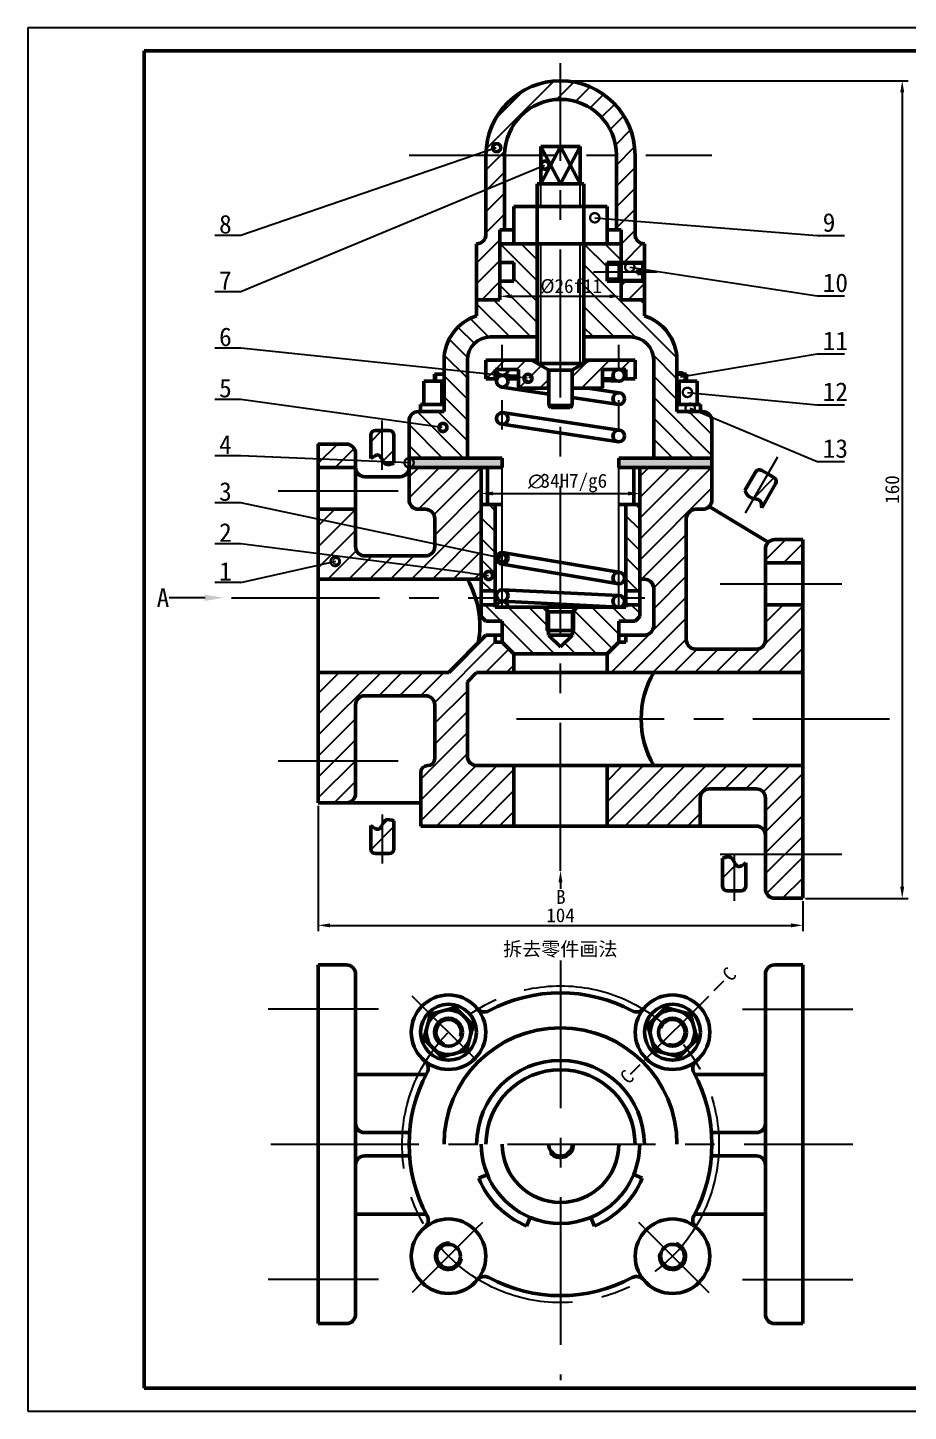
# Model space of a CAD drawing. Header units: millimetres. Extents: x 2036 to 2456, y 1451 to 1748.
# Drawn here: x 2036.3 to 2225.4, y 1450.7 to 1747.7 of the extents above; entities that cross this region are included whole.
import ezdxf

# ---------------------------------------------------------------- set-up
doc = ezdxf.new("R2010")
doc.units = ezdxf.units.MM
doc.linetypes.add('CENTER', pattern=[50.8, 31.75, -6.35, 6.35, -6.35])
doc.styles.add('MtXpl_ISOCPEUR', font='isocpeur.ttf')
doc.styles.get("Standard").update_dxf_attribs({"font": '', "height": 3})
doc.styles.get('Standard').set_extended_font_data('FangSong')
doc.dimstyles.new('副本 (2) ISO-25', dxfattribs={"dimtxt": 3, "dimasz": 2.5, "dimexe": 1.25, "dimexo": 0.625, "dimtad": 1, "dimtoh": 1, "dimtxsty": 'Standard', "dimcen": 2.5, "dimadec": 0, "dimazin": 0, "dimtfac": 1, "dimtmove": 0, "dimatfit": 3, "dimfxl": 1, "dimarcsym": 0})
pattern_1 = [(45, (0, -33.616), (-3.367596, 3.367596), [])]

# ---------------------------------------------------------------- blocks, each defined once
blk = doc.blocks.new('*U1')
at = {"lineweight": -3}
blk.add_line((-6.9, -6.9), (6.9, 6.9), dxfattribs=at)
blk = doc.blocks.new('*U2')
at = {"color": 0, "linetype": 'ByBlock', "lineweight": -2, "transparency": 16777216}
for p, rotation in [((2164.52, 1546.14), 90), ((2164.52, 1496.3), 180), ((2214.36, 1496.3), 270)]:
    blk.add_blockref('*U1', p, dxfattribs=dict(at, rotation=rotation))
blk.add_blockref('*U1', (2214.36, 1546.14), dxfattribs=at)
blk = doc.blocks.new('_DotSmall')
at = {"color": 0, "linetype": 'ByBlock', "const_width": 0.5}
blk.add_lwpolyline([(-0.0625, 0, 1), (0.0625, 0, 1)], format="xyb", close=True, dxfattribs=at)
blk = doc.blocks.new('*D14')
at = {"color": 0, "lineweight": -2, "transparency": 16777216}
for p, q in [((2098.71, 1580.67), (2098.71, 1553.74)), ((2202.71, 1560.17), (2202.71, 1553.74)), ((2101.21, 1554.99), (2200.21, 1554.99))]:
    blk.add_line(p, q, dxfattribs=at)
at = {"color": 0, "transparency": 16777216}
for points in [[(2101.21, 1555.41), (2101.21, 1554.57), (2098.71, 1554.99)], [(2200.21, 1555.41), (2200.21, 1554.57), (2202.71, 1554.99)]]:
    blk.add_solid(points, dxfattribs=at)
at = {"layer": 'Defpoints', "color": 0, "transparency": 16777216}
for p in [(2098.71, 1581.29), (2202.71, 1560.79), (2202.71, 1554.99)]:
    blk.add_point(p, dxfattribs=at)
at = {"color": 0, "transparency": 16777216, "insert": (2150.71, 1557.13), "char_height": 3, "attachment_point": 5}
blk.add_mtext('104', dxfattribs=at)
blk = doc.blocks.new('*D15')
at = {"color": 0, "lineweight": -2, "transparency": 16777216}
for p, q in [((2151.33, 1736.29), (2225.31, 1736.29)), ((2224.06, 1733.79), (2224.06, 1563.29)), ((2203.33, 1560.79), (2225.31, 1560.79))]:
    blk.add_line(p, q, dxfattribs=at)
at = {"color": 0, "transparency": 16777216}
for points in [[(2223.64, 1733.79), (2224.48, 1733.79), (2224.06, 1736.29)], [(2223.64, 1563.29), (2224.48, 1563.29), (2224.06, 1560.79)]]:
    blk.add_solid(points, dxfattribs=at)
at = {"layer": 'Defpoints', "color": 0, "transparency": 16777216}
for p in [(2150.71, 1736.29), (2202.71, 1560.79), (2224.06, 1560.79)]:
    blk.add_point(p, dxfattribs=at)
at = {"color": 0, "transparency": 16777216, "insert": (2221.92, 1648.54), "char_height": 3, "attachment_point": 5, "rotation": 90}
blk.add_mtext('160', dxfattribs=at)

msp = doc.modelspace()

# ---------------------------------------------------------------- hatches: boundary and pattern name
at = {"lineweight": -3}
h = msp.add_hatch(dxfattribs=at)
h.set_pattern_fill('ANSI31', color=256)
h.paths.add_polyline_path([(2138.705, 1720.292), (2134.705, 1720.292), (2134.705, 1703.292, -0.4142136), (2132.705, 1701.292), (2132.705, 1689.292), (2137.705, 1689.292), (2137.705, 1704.292), (2138.705, 1704.292)])
h.paths.add_polyline_path([(2150.705, 1732.292), (2150.705, 1736.292, 0.4142136), (2134.705, 1720.292), (2138.705, 1720.292, -0.4142136)])
h.paths.add_polyline_path([(2150.705, 1736.292), (2150.705, 1732.292, -0.4142136), (2162.705, 1720.292), (2166.705, 1720.292, 0.4142136)])
h.paths.add_polyline_path([(2166.705, 1720.292), (2162.705, 1720.292), (2162.705, 1704.292), (2163.705, 1704.292), (2163.721, 1697.292), (2168.705, 1697.292), (2168.705, 1701.292, -0.4142136), (2166.705, 1703.292)])
h.paths.add_polyline_path([(2168.705, 1693.292), (2163.731, 1693.292), (2163.74, 1689.292), (2168.705, 1689.292)])
h = msp.add_hatch(dxfattribs=at)
h.set_pattern_fill('ANSI31', color=256, angle=90)
h.paths.add_polyline_path([(2145.705, 1701.292), (2137.705, 1701.292), (2137.705, 1697.292), (2140.705, 1697.292), (2140.705, 1693.292), (2137.705, 1693.292), (2137.705, 1689.292), (2132.705, 1689.292), (2132.705, 1685.831, 0.3275382), (2125.705, 1676.292), (2125.705, 1665.292), (2120.205, 1665.292, 0.4142136), (2118.205, 1663.292), (2118.205, 1655.292), (2130.705, 1655.292), (2130.705, 1676.292, -0.4142136), (2135.705, 1681.292), (2145.705, 1681.292)])
h = msp.add_hatch()
h.set_pattern_fill('ANSI31', color=256)
h.paths.add_polyline_path([(2144.491, 1676.292), (2138.205, 1676.292), (2138.205, 1674.292), (2141.705, 1674.292), (2141.705, 1672.629), (2143.483, 1672.442, -0.987521), (2143.98, 1672.396, -1.0126367), (2143.483, 1672.442), (2141.705, 1672.629), (2141.705, 1670.292), (2147.955, 1670.292), (2147.955, 1674.292)])
h.paths.add_polyline_path([(2138.205, 1676.292), (2134.705, 1676.292), (2134.705, 1673.364), (2136.705, 1673.154), (2136.705, 1674.292), (2138.205, 1674.292)])
h.paths.add_polyline_path([(2136.705, 1673.154), (2134.705, 1673.364), (2134.705, 1672.292), (2136.705, 1672.292)])
h.paths.add_polyline_path([(2148.205, 1674.147), (2147.955, 1674.292), (2147.955, 1670.292), (2148.205, 1670.292)])
h.paths.add_polyline_path([(2153.455, 1674.292), (2153.205, 1674.147), (2153.205, 1670.292), (2153.455, 1670.292)])
h.paths.add_polyline_path([(2159.705, 1674.292), (2163.205, 1674.292), (2163.205, 1676.292), (2156.873, 1676.292), (2153.455, 1674.292), (2153.455, 1670.292), (2159.705, 1670.292)])
h.paths.add_polyline_path([(2166.705, 1676.292), (2163.205, 1676.292), (2163.205, 1674.292), (2164.705, 1674.292), (2164.705, 1672.292), (2166.705, 1672.292)])
at = {"linetype": 'CENTER', "lineweight": -3}
h = msp.add_hatch(dxfattribs=at)
h.set_pattern_fill('ANSI31', color=256)
h.paths.add_polyline_path([(2106.705, 1636.292), (2106.705, 1644.292), (2098.705, 1644.292), (2098.705, 1629.292), (2133.705, 1629.292), (2133.705, 1653.292), (2118.205, 1653.292), (2118.205, 1646.292, 0.4142136), (2120.205, 1644.292), (2121.705, 1644.292, -0.4142136), (2123.705, 1642.292), (2123.705, 1636.292, -0.4142136), (2121.705, 1634.292), (2108.705, 1634.292, -0.4142136)])
h.paths.add_polyline_path([(2104.705, 1658.292), (2098.705, 1658.292), (2098.705, 1653.292), (2106.705, 1653.292), (2106.705, 1656.292, 0.4142136)])
h.paths.add_polyline_path([(2179.705, 1644.292), (2181.205, 1644.292, 0.4142136), (2183.205, 1646.292), (2183.205, 1653.292), (2167.705, 1653.292), (2167.705, 1629.292), (2168.705, 1629.292, -0.4142136), (2170.705, 1627.292), (2170.705, 1619.292, -0.4142136), (2168.705, 1617.292), (2164.705, 1617.292), (2164.705, 1615.792), (2163.205, 1615.792), (2160.705, 1613.292), (2160.705, 1609.292), (2202.705, 1609.292), (2202.705, 1623.792), (2194.705, 1623.792), (2194.705, 1616.292, -0.4142136), (2192.705, 1614.292), (2179.705, 1614.292, -0.4142136), (2177.705, 1616.292), (2177.705, 1642.292, -0.4142136)])
h.paths.add_polyline_path([(2202.705, 1637.792), (2196.705, 1637.792, 0.4142136), (2194.705, 1635.792), (2194.705, 1632.792), (2202.705, 1632.792)], flags=17)
h.paths.add_polyline_path([(2106.705, 1602.292, -0.4142136), (2108.705, 1604.292), (2121.705, 1604.292, -0.4142136), (2123.705, 1602.292), (2123.705, 1590.792, -0.4142136), (2122.205, 1589.292, 0.4142136), (2120.705, 1587.792), (2120.705, 1576.292), (2140.705, 1576.292), (2140.705, 1589.292), (2132.705, 1589.292, -0.4142136), (2130.705, 1591.292), (2130.705, 1607.292), (2132.705, 1609.292), (2140.705, 1609.292), (2140.705, 1613.292), (2138.205, 1615.792), (2136.705, 1615.792), (2136.705, 1617.292), (2134.705, 1617.292), (2126.705, 1609.292), (2098.705, 1609.292), (2098.705, 1590.292), (2106.705, 1590.292)])
h.paths.add_polyline_path([(2106.705, 1590.292), (2098.705, 1590.292), (2098.705, 1581.292), (2104.705, 1581.292, 0.4142136), (2106.705, 1583.292)], flags=17)
h.paths.add_polyline_path([(2182.705, 1584.292), (2192.705, 1584.292, -0.4142136), (2194.705, 1582.292), (2194.705, 1570.292), (2202.705, 1570.292), (2202.705, 1589.292), (2160.705, 1589.292), (2160.705, 1576.292), (2180.705, 1576.292), (2180.705, 1582.292, -0.4142136)])
h.paths.add_polyline_path([(2202.705, 1570.292), (2194.705, 1570.292), (2194.705, 1562.792, 0.4142136), (2196.705, 1560.792), (2202.705, 1560.792)])
h.paths.add_polyline_path([(2297.644, 1562.677), (2292.644, 1562.677), (2292.644, 1552.677), (2295.644, 1552.677, 0.4142136), (2297.644, 1554.677)])
edge = h.paths.add_edge_path()
edge.add_line((2286.644, 1562.677), (2281.644, 1562.677))
edge.add_spline(control_points=[(2281.644, 1562.677), (2281.848, 1561.517), (2283.593, 1558.354), (2282.415, 1554.923), (2281.644, 1552.677)], knot_values=[12.3732728, 12.3732728, 12.3732728, 12.3732728, 15.9139475, 22.6203869, 22.6203869, 22.6203869, 22.6203869], degree=3, periodic=0)
edge.add_line((2281.644, 1552.677), (2286.644, 1552.677))
edge.add_line((2286.644, 1552.677), (2286.644, 1562.677))
at = {"lineweight": -3}
h = msp.add_hatch(color=256, dxfattribs=at)
h.dxf.hatch_style = 1
h.paths.add_polyline_path([(2183.205, 1655.292), (2163.205, 1655.292), (2163.205, 1653.292), (2183.205, 1653.292)])
h.paths.add_polyline_path([(2138.205, 1655.292), (2118.205, 1655.292), (2118.205, 1653.292), (2138.205, 1653.292)])
h = msp.add_hatch(dxfattribs=at)
h.set_pattern_fill('ANSI31', color=256, scale=1.5)
h.set_pattern_definition(pattern_1)
edge = h.paths.add_edge_path()
edge.add_line((2195.222, 1651.897), (2193.923, 1652.647))
edge.add_arc((2193.423, 1651.781), 1, 60, 150)
edge.add_line((2192.557, 1652.281), (2190.274, 1648.326))
edge.add_spline(control_points=[(2190.274, 1648.326), (2190.538, 1647.787), (2190.943, 1646.96), (2191.862, 1646.712), (2192.187, 1646.638)], knot_values=[0, 0, 0, 0, 1.7011473, 2.6141465, 2.6141465, 2.6141465, 2.6141465], degree=3, periodic=0)
edge.add_line((2192.187, 1646.638), (2195.222, 1651.897))
edge = h.paths.add_edge_path()
edge.add_arc((2196.022, 1650.281), 1, 330, 420)
edge.add_line((2196.522, 1651.147), (2195.222, 1651.897))
edge.add_line((2195.222, 1651.897), (2192.187, 1646.638))
edge.add_spline(control_points=[(2192.187, 1646.638), (2192.741, 1646.512), (2193.853, 1646.334), (2193.883, 1645.172), (2193.897, 1644.601)], knot_values=[2.6141465, 2.6141465, 2.6141465, 2.6141465, 4.1717069, 5.6789235, 5.6789235, 5.6789235, 5.6789235], degree=3, periodic=0)
edge.add_line((2193.897, 1644.601), (2196.888, 1649.781))
h = msp.add_hatch(dxfattribs=at)
h.set_pattern_fill('ANSI31', color=256, angle=90)
h.paths.add_polyline_path([(2136.705, 1645.292), (2133.705, 1645.292), (2133.705, 1626.792), (2136.705, 1626.792)])
h.paths.add_polyline_path([(2167.705, 1645.292), (2164.705, 1645.292), (2164.705, 1626.792), (2167.705, 1626.792)])
h = msp.add_hatch()
h.set_pattern_fill('ANSI31', color=256, angle=90)
h.paths.add_polyline_path([(2163.205, 1620.292), (2166.705, 1620.292), (2167.705, 1621.292), (2167.705, 1623.792), (2164.705, 1623.792), (2164.705, 1623.292), (2154.255, 1623.292), (2153.705, 1622.742), (2153.705, 1618.292), (2153.255, 1618.292), (2153.255, 1617.292), (2150.705, 1614.742), (2150.705, 1613.292), (2160.705, 1613.292), (2163.205, 1615.792)])
h.paths.add_polyline_path([(2148.155, 1618.292), (2147.705, 1618.292), (2147.705, 1622.742), (2147.155, 1623.292), (2136.705, 1623.292), (2136.705, 1623.792), (2133.705, 1623.792), (2133.705, 1621.292), (2134.705, 1620.292), (2138.205, 1620.292), (2138.205, 1615.792), (2140.705, 1613.292), (2150.705, 1613.292), (2150.705, 1614.742), (2148.155, 1617.292)])
h.paths.add_polyline_path([(2148.155, 1622.292), (2147.705, 1622.742), (2147.705, 1618.292), (2148.155, 1618.292)], flags=17)
h.paths.add_polyline_path([(2153.705, 1622.742), (2153.255, 1622.292), (2153.255, 1618.292), (2153.705, 1618.292)], flags=17)
h = msp.add_hatch(dxfattribs=at)
h.set_pattern_fill('ANSI31', color=256, scale=1.5)
h.set_pattern_definition(pattern_1)
edge = h.paths.add_edge_path()
edge.add_arc((2113.955, 1571.399), 1, 270, 360, ccw=False)
edge.add_line((2113.955, 1570.399), (2112.455, 1570.399))
edge.add_line((2112.455, 1570.399), (2112.455, 1576.609))
edge.add_spline(control_points=[(2112.455, 1576.609), (2112.673, 1576.997), (2113.239, 1577.982), (2114.312, 1577.617), (2114.955, 1577.399)], knot_values=[3.1613842, 3.1613842, 3.1613842, 3.1613842, 4.3339915, 6.090377, 6.090377, 6.090377, 6.090377], degree=3, periodic=0)
edge.add_line((2114.955, 1577.399), (2114.955, 1571.399))
edge = h.paths.add_edge_path()
edge.add_line((2112.455, 1570.399), (2110.955, 1570.399))
edge.add_arc((2110.955, 1571.399), 1, 180, 270, ccw=False)
edge.add_line((2109.955, 1571.399), (2109.955, 1576.399))
edge.add_spline(control_points=[(2109.955, 1576.399), (2110.591, 1575.936), (2111.658, 1575.158), (2112.218, 1576.186), (2112.455, 1576.609)], knot_values=[0, 0, 0, 0, 1.8821937, 3.1613842, 3.1613842, 3.1613842, 3.1613842], degree=3, periodic=0)
edge.add_line((2112.455, 1576.609), (2112.455, 1570.399))
h = msp.add_hatch(dxfattribs=at)
h.set_pattern_fill('ANSI31', color=256, scale=1.5)
h.set_pattern_definition([(45, (-0.956, -28.616), (-3.367596, 3.367596), [])])
edge = h.paths.add_edge_path()
edge.add_arc((2186.499, 1563.399), 1, 180, 270)
edge.add_line((2186.499, 1562.399), (2187.999, 1562.399))
edge.add_line((2187.999, 1562.399), (2187.999, 1568.609))
edge.add_spline(control_points=[(2187.999, 1568.609), (2187.782, 1568.997), (2187.216, 1569.982), (2186.143, 1569.617), (2185.499, 1569.399)], knot_values=[3.1613842, 3.1613842, 3.1613842, 3.1613842, 4.3339915, 6.090377, 6.090377, 6.090377, 6.090377], degree=3, periodic=0)
edge.add_line((2185.499, 1569.399), (2185.499, 1563.399))
edge = h.paths.add_edge_path()
edge.add_line((2187.999, 1562.399), (2189.499, 1562.399))
edge.add_arc((2189.499, 1563.399), 1, 270, 360)
edge.add_line((2190.499, 1563.399), (2190.499, 1568.399))
edge.add_spline(control_points=[(2190.499, 1568.399), (2189.864, 1567.936), (2188.797, 1567.158), (2188.237, 1568.186), (2187.999, 1568.609)], knot_values=[0, 0, 0, 0, 1.8821937, 3.1613842, 3.1613842, 3.1613842, 3.1613842], degree=3, periodic=0)
edge.add_line((2187.999, 1568.609), (2187.999, 1562.399))

# ---------------------------------------------------------------- linework, layer by layer
for p, q in [((2456.317, 1747.677), (2036.317, 1747.677)), ((2036.317, 1747.677), (2036.317, 1450.677)), ((2146.455, 1709.292), (2146.455, 1714.147)), ((2154.955, 1709.292), (2154.955, 1714.147)), ((2140.205, 1690.011), (2161.236, 1690.011)), ((2136.205, 1647.683), (2165.205, 1647.683)), ((2082.057, 1628.562), (2102.496, 1633.139)), ((2131.306, 1630.597), (2135.274, 1630.089)), ((2036.317, 1450.677), (2456.317, 1450.677))]:
    msp.add_line(p, q)
at = {"lineweight": 50}
for p, q in [((2451.317, 1742.677), (2061.317, 1742.677)), ((2061.317, 1742.677), (2061.317, 1455.677)), ((2134.705, 1703.292), (2134.705, 1720.292)), ((2138.705, 1704.292), (2138.705, 1720.292)), ((2146.455, 1722.147), (2154.955, 1722.147)), ((2150.705, 1714.147), (2146.455, 1722.147)), ((2146.455, 1714.147), (2150.705, 1722.147)), ((2146.455, 1714.147), (2146.455, 1722.147)), ((2154.955, 1722.147), (2150.705, 1714.147)), ((2150.705, 1722.147), (2154.955, 1714.147)), ((2154.955, 1714.147), (2154.955, 1722.147)), ((2162.705, 1704.292), (2162.705, 1720.292)), ((2166.705, 1703.292), (2166.705, 1720.292)), ((2145.705, 1675.591), (2145.705, 1714.147)), ((2145.705, 1714.147), (2155.705, 1714.147)), ((2155.705, 1701.292), (2155.705, 1714.147)), ((2140.705, 1709.292), (2160.705, 1709.292)), ((2140.705, 1701.292), (2140.705, 1709.292)), ((2160.705, 1701.292), (2160.705, 1709.292)), ((2137.705, 1689.292), (2137.705, 1704.292)), ((2137.705, 1704.292), (2140.705, 1704.292)), ((2160.705, 1704.292), (2163.705, 1704.292)), ((2163.705, 1704.292), (2163.74, 1689.292)), ((2132.705, 1685.831), (2132.705, 1701.292)), ((2137.705, 1701.292), (2155.705, 1701.292)), ((2155.705, 1675.608), (2155.705, 1701.292)), ((2155.705, 1701.292), (2160.705, 1701.292)), ((2160.705, 1701.292), (2163.705, 1701.292)), ((2168.705, 1685.831), (2168.705, 1701.292)), ((2137.705, 1697.292), (2140.705, 1697.292)), ((2140.705, 1693.292), (2140.705, 1697.292)), ((2160.705, 1693.292), (2160.705, 1697.292)), ((2160.705, 1697.292), (2168.705, 1697.292)), ((2160.705, 1696.892), (2163.305, 1696.892)), ((2163.305, 1696.892), (2163.705, 1697.292)), ((2163.305, 1693.692), (2163.305, 1696.892)), ((2168.705, 1696.992), (2168.406, 1697.292)), ((2168.406, 1697.292), (2168.406, 1695.692)), ((2137.705, 1693.292), (2140.705, 1693.292)), ((2160.705, 1693.692), (2163.305, 1693.692)), ((2160.705, 1693.292), (2168.705, 1693.292)), ((2163.305, 1693.692), (2163.705, 1693.292)), ((2167.205, 1695.692), (2168.705, 1695.692)), ((2167.205, 1694.892), (2167.205, 1695.692)), ((2167.205, 1694.892), (2168.705, 1694.892)), ((2168.406, 1694.892), (2168.406, 1693.292)), ((2168.406, 1693.292), (2168.705, 1693.592)), ((2132.705, 1689.292), (2137.705, 1689.292)), ((2163.74, 1689.292), (2168.705, 1689.292)), ((2135.705, 1681.292), (2145.705, 1681.292)), ((2155.705, 1681.292), (2165.705, 1681.292)), ((2125.705, 1665.292), (2125.705, 1676.292)), ((2130.705, 1655.292), (2130.705, 1676.292)), ((2134.705, 1676.292), (2145.705, 1676.292)), ((2134.705, 1672.292), (2134.705, 1676.292)), ((2147.955, 1674.292), (2144.491, 1676.292)), ((2145.705, 1675.591), (2155.705, 1675.608)), ((2153.455, 1674.292), (2156.873, 1676.292)), ((2155.705, 1676.292), (2166.705, 1676.292)), ((2166.705, 1672.292), (2166.705, 1676.292)), ((2170.705, 1655.292), (2170.705, 1676.292)), ((2175.705, 1665.292), (2175.705, 1676.292)), ((2125.705, 1673.292), (2123.664, 1673.292)), ((2123.664, 1671.792), (2123.664, 1673.292)), ((2134.705, 1672.292), (2137.06, 1672.292)), ((2136.705, 1674.292), (2141.705, 1674.292)), ((2136.705, 1672.292), (2136.705, 1674.292)), ((2138.205, 1673.042), (2141.705, 1672.867)), ((2138.205, 1673.042), (2141.705, 1672.517)), ((2139.351, 1672.292), (2141.705, 1672.292)), ((2141.705, 1670.292), (2141.705, 1674.292)), ((2147.955, 1674.292), (2148.205, 1674.147)), ((2148.205, 1666.547), (2148.205, 1674.147)), ((2148.205, 1674.147), (2153.205, 1674.147)), ((2153.455, 1674.292), (2153.205, 1674.147)), ((2153.205, 1666.547), (2153.205, 1674.147)), ((2159.705, 1670.292), (2159.705, 1674.292)), ((2159.705, 1674.292), (2164.705, 1674.292)), ((2159.705, 1672.292), (2162.205, 1672.292)), ((2164.205, 1672.292), (2166.705, 1672.292)), ((2164.705, 1672.292), (2164.705, 1674.292)), ((2175.705, 1673.292), (2177.747, 1673.292)), ((2177.747, 1671.792), (2177.747, 1673.292)), ((2125.705, 1671.792), (2121.351, 1671.792)), ((2121.351, 1666.792), (2121.351, 1671.792)), ((2125.24, 1666.792), (2125.24, 1671.792)), ((2138.205, 1670.542), (2148.205, 1669.042)), ((2141.705, 1670.292), (2148.205, 1670.292)), ((2153.205, 1670.292), (2159.705, 1670.292)), ((2156.539, 1670.292), (2163.205, 1669.292)), ((2159.705, 1671.967), (2163.205, 1671.792)), ((2175.705, 1671.792), (2180.06, 1671.792)), ((2176.17, 1666.792), (2176.17, 1671.792)), ((2180.06, 1666.792), (2180.06, 1671.792)), ((2125.705, 1666.792), (2120.664, 1666.792)), ((2120.664, 1665.292), (2120.664, 1666.792)), ((2148.605, 1666.147), (2148.205, 1666.547)), ((2148.205, 1666.547), (2153.205, 1666.547)), ((2152.805, 1666.147), (2153.205, 1666.547)), ((2153.205, 1668.292), (2163.205, 1666.792)), ((2175.705, 1666.792), (2180.747, 1666.792)), ((2180.747, 1665.292), (2180.747, 1666.792)), ((2118.205, 1663.292), (2118.205, 1655.292)), ((2120.205, 1665.292), (2125.705, 1665.292)), ((2138.205, 1665.042), (2163.205, 1661.292)), ((2148.605, 1666.147), (2152.805, 1666.147)), ((2175.705, 1665.292), (2181.205, 1665.292)), ((2183.205, 1655.292), (2183.205, 1663.292)), ((2112.455, 1661.185), (2110.955, 1661.185)), ((2112.455, 1661.185), (2113.955, 1661.185)), ((2138.205, 1662.542), (2163.205, 1658.792)), ((2098.705, 1658.292), (2098.705, 1581.292)), ((2098.705, 1658.292), (2104.705, 1658.292)), ((2109.955, 1660.185), (2109.955, 1655.185)), ((2114.955, 1660.185), (2114.955, 1654.185)), ((2106.705, 1656.292), (2106.705, 1636.292)), ((2118.205, 1655.292), (2138.205, 1655.292)), ((2118.205, 1655.292), (2118.205, 1653.292)), ((2138.205, 1655.292), (2138.205, 1653.292)), ((2163.205, 1655.292), (2183.205, 1655.292)), ((2163.205, 1655.292), (2163.205, 1653.292)), ((2183.205, 1655.292), (2183.205, 1653.292)), ((2098.705, 1653.292), (2106.705, 1653.292)), ((2118.205, 1653.292), (2138.205, 1653.292)), ((2118.205, 1653.292), (2118.205, 1646.292)), ((2133.705, 1621.292), (2133.705, 1653.292)), ((2134.999, 1645.292), (2134.999, 1653.292)), ((2163.205, 1653.292), (2183.205, 1653.292)), ((2166.411, 1645.292), (2166.411, 1653.292)), ((2167.705, 1621.292), (2167.705, 1653.292)), ((2183.205, 1653.292), (2183.205, 1646.292)), ((2190.274, 1648.326), (2192.557, 1652.281)), ((2195.222, 1651.897), (2193.923, 1652.647)), ((2195.222, 1651.897), (2196.522, 1651.147)), ((2108.705, 1651.292), (2116.205, 1651.292)), ((2193.897, 1644.601), (2196.888, 1649.781)), ((2098.705, 1644.292), (2106.705, 1644.292)), ((2120.205, 1644.292), (2121.705, 1644.292)), ((2133.705, 1645.292), (2138.205, 1645.292)), ((2136.705, 1623.292), (2136.705, 1645.292)), ((2163.205, 1645.292), (2167.705, 1645.292)), ((2164.705, 1623.292), (2164.705, 1645.292)), ((2179.705, 1644.292), (2181.205, 1644.292)), ((2182.62, 1644.878), (2195.291, 1637.206)), ((2123.705, 1642.292), (2123.705, 1636.292)), ((2177.705, 1642.292), (2177.705, 1616.292)), ((2196.705, 1637.792), (2202.705, 1637.792)), ((2202.705, 1637.792), (2202.705, 1560.792)), ((2108.705, 1634.292), (2121.705, 1634.292)), ((2138.205, 1635.042), (2163.205, 1630.792)), ((2194.705, 1635.792), (2194.705, 1616.292)), ((2138.205, 1632.542), (2163.205, 1628.292)), ((2194.705, 1632.792), (2202.705, 1632.792)), ((2098.705, 1629.292), (2133.705, 1629.292)), ((2167.705, 1629.292), (2168.705, 1629.292)), ((2133.705, 1626.792), (2136.705, 1626.792)), ((2138.205, 1627.042), (2163.205, 1625.792)), ((2164.705, 1626.792), (2167.705, 1626.792)), ((2170.705, 1627.292), (2170.705, 1619.292)), ((2133.705, 1623.792), (2136.705, 1623.792)), ((2136.705, 1623.292), (2164.705, 1623.292)), ((2138.205, 1624.542), (2163.205, 1623.292)), ((2148.155, 1622.292), (2147.155, 1623.292)), ((2148.155, 1622.292), (2153.255, 1622.292)), ((2148.155, 1617.292), (2148.155, 1622.292)), ((2153.255, 1622.292), (2154.255, 1623.292)), ((2153.255, 1617.292), (2153.255, 1622.292)), ((2164.705, 1623.792), (2167.705, 1623.792)), ((2194.705, 1623.792), (2202.705, 1623.792)), ((2134.705, 1620.292), (2133.705, 1621.292)), ((2134.705, 1620.292), (2138.205, 1620.292)), ((2138.205, 1615.792), (2138.205, 1620.292)), ((2163.205, 1615.792), (2163.205, 1620.292)), ((2163.205, 1620.292), (2166.705, 1620.292)), ((2166.705, 1620.292), (2167.705, 1621.292)), ((2134.705, 1617.292), (2126.705, 1609.292)), ((2134.705, 1617.292), (2138.205, 1617.292)), ((2136.705, 1617.292), (2136.705, 1615.792)), ((2136.705, 1615.792), (2138.205, 1615.792)), ((2140.705, 1613.292), (2138.205, 1615.792)), ((2147.705, 1618.292), (2153.705, 1618.292)), ((2148.155, 1617.292), (2153.255, 1617.292)), ((2150.705, 1614.742), (2148.155, 1617.292)), ((2150.705, 1614.742), (2153.255, 1617.292)), ((2160.705, 1613.292), (2163.205, 1615.792)), ((2163.205, 1617.292), (2168.705, 1617.292)), ((2163.205, 1615.792), (2164.705, 1615.792)), ((2164.705, 1617.292), (2164.705, 1615.792)), ((2140.705, 1613.292), (2140.705, 1609.292)), ((2140.705, 1613.292), (2160.705, 1613.292)), ((2160.705, 1613.292), (2160.705, 1609.292)), ((2179.705, 1614.292), (2192.705, 1614.292)), ((2098.705, 1609.292), (2126.705, 1609.292)), ((2130.705, 1607.292), (2132.705, 1609.292)), ((2130.705, 1607.292), (2130.705, 1591.292)), ((2132.705, 1609.292), (2202.705, 1609.292)), ((2108.705, 1604.292), (2121.705, 1604.292)), ((2106.705, 1602.292), (2106.705, 1583.292)), ((2123.705, 1602.292), (2123.705, 1590.792)), ((2132.705, 1589.292), (2202.705, 1589.292)), ((2140.705, 1589.292), (2140.705, 1576.292)), ((2160.705, 1589.292), (2160.705, 1576.292)), ((2120.705, 1587.792), (2120.705, 1576.292)), ((2182.705, 1584.292), (2192.705, 1584.292)), ((2098.705, 1581.292), (2120.705, 1581.292)), ((2180.705, 1582.292), (2180.705, 1576.292)), ((2194.705, 1582.292), (2194.705, 1562.792)), ((2114.955, 1571.399), (2114.955, 1577.399)), ((2109.955, 1571.399), (2109.955, 1576.399)), ((2120.705, 1576.292), (2192.705, 1576.292)), ((2112.455, 1570.399), (2110.955, 1570.399)), ((2112.455, 1570.399), (2113.955, 1570.399)), ((2185.499, 1563.399), (2185.499, 1569.399)), ((2190.499, 1563.399), (2190.499, 1568.399)), ((2187.999, 1562.399), (2186.499, 1562.399)), ((2187.999, 1562.399), (2189.499, 1562.399)), ((2196.705, 1560.792), (2202.705, 1560.792)), ((2098.705, 1546.505), (2098.705, 1469.505)), ((2098.705, 1546.505), (2104.705, 1546.505)), ((2106.705, 1544.505), (2106.705, 1471.505)), ((2194.705, 1544.505), (2194.705, 1471.505)), ((2196.705, 1546.505), (2202.705, 1546.505)), ((2202.705, 1546.505), (2202.705, 1469.505)), ((2106.705, 1523.005), (2121.874, 1523.005)), ((2179.537, 1523.005), (2194.705, 1523.005)), ((2108.705, 1510.505), (2118.302, 1510.505)), ((2183.109, 1510.505), (2192.705, 1510.505)), ((2108.705, 1505.505), (2118.302, 1505.505)), ((2183.109, 1505.505), (2192.705, 1505.505)), ((2134.999, 1501.5), (2133.152, 1500.734)), ((2166.411, 1501.5), (2168.259, 1500.734)), ((2106.705, 1493.005), (2121.874, 1493.005)), ((2144.2, 1492.299), (2143.434, 1490.452)), ((2157.211, 1492.299), (2157.976, 1490.452)), ((2179.537, 1493.005), (2194.705, 1493.005)), ((2098.705, 1469.505), (2104.705, 1469.505)), ((2196.705, 1469.505), (2202.705, 1469.505)), ((2061.317, 1455.677), (2451.317, 1455.677))]:
    msp.add_line(p, q, dxfattribs=at)
at = {"lineweight": -3}
for p, q in [((2150.705, 1732.292), (2150.705, 1740.025)), ((2146.455, 1675.591), (2146.455, 1701.292)), ((2154.955, 1675.608), (2154.955, 1701.292)), ((2163.705, 1697.292), (2163.705, 1693.292)), ((2163.705, 1696.992), (2168.705, 1696.992)), ((2163.705, 1693.592), (2168.705, 1693.592)), ((2163.705, 1693.292), (2163.705, 1693.292)), ((2124.114, 1671.792), (2124.114, 1673.292)), ((2147.955, 1670.292), (2147.955, 1674.292)), ((2153.455, 1670.292), (2153.455, 1674.292)), ((2177.297, 1671.792), (2177.297, 1673.292)), ((2112.455, 1652.772), (2112.455, 1663.33)), ((2190.415, 1643.571), (2197.357, 1655.594)), ((2118.205, 1653.292), (2118.205, 1653.292)), ((2132.872, 1625.292), (2137.521, 1625.292)), ((2163.693, 1625.292), (2168.831, 1625.292)), ((2147.705, 1618.292), (2147.705, 1622.742)), ((2153.705, 1618.292), (2153.705, 1622.742)), ((2150.705, 1614.742), (2150.705, 1614.742)), ((2090.114, 1590.292), (2115.858, 1590.292)), ((2122.205, 1589.292), (2122.205, 1589.292)), ((2112.455, 1578.811), (2112.455, 1568.254)), ((2187.999, 1570.292), (2187.999, 1560.254)), ((2150.705, 1564.227), (2150.705, 1562.848)), ((2183.706, 1541.006), (2185.78, 1543.08)), ((2167.722, 1525.022), (2165.67, 1522.97)), ((2132.679, 1489.979), (2134, 1491.3)), ((2168.732, 1489.979), (2167.506, 1491.205))]:
    msp.add_line(p, q, dxfattribs=at)
at = {"linetype": 'CENTER', "lineweight": -3}
for p, q in [((2150.705, 1566.727), (2150.705, 1732.454)), ((2118.205, 1720.292), (2183.205, 1720.292)), ((2157.798, 1695.292), (2171.427, 1695.292)), ((2138.205, 1623.292), (2138.205, 1679.622)), ((2163.205, 1623.292), (2163.205, 1679.632)), ((2090.114, 1648.292), (2115.858, 1648.292)), ((2184.988, 1628.292), (2211.092, 1628.292)), ((2080.105, 1625.307), (2133.21, 1625.307)), ((2141.227, 1599.292), (2221.317, 1599.292)), ((2184.988, 1570.292), (2211.092, 1570.292)), ((2150.705, 1547.47), (2150.705, 1457.369)), ((2111.604, 1537.005), (2087.93, 1537.005)), ((2189.806, 1537.005), (2213.481, 1537.005)), ((2088.537, 1508.005), (2213.481, 1508.005)), ((2111.604, 1479.005), (2087.93, 1479.005)), ((2189.806, 1479.005), (2213.481, 1479.005))]:
    msp.add_line(p, q, dxfattribs=at)
at = {"linetype": 'ByBlock', "lineweight": -2}
for p, q in [((2082.057, 1703.075), (2076.495, 1703.075)), ((2205.79, 1703.075), (2211.674, 1703.075)), ((2082.057, 1690.984), (2076.495, 1690.984)), ((2205.79, 1690.128), (2211.674, 1690.128)), ((2082.057, 1678.893), (2076.495, 1678.893)), ((2205.79, 1677.669), (2211.674, 1677.669)), ((2082.057, 1667.9), (2076.495, 1667.9)), ((2205.79, 1666.739), (2211.674, 1666.739)), ((2082.057, 1655.779), (2076.495, 1655.779)), ((2205.79, 1654.554), (2211.674, 1654.554)), ((2082.057, 1645.694), (2076.495, 1645.694)), ((2082.057, 1636.9), (2076.495, 1636.9)), ((2082.057, 1628.562), (2076.495, 1628.562))]:
    msp.add_line(p, q, dxfattribs=at)
at = {"linetype": 'Continuous', "lineweight": -3}
for p, q in [((2160.705, 1696.315), (2155.728, 1701.292)), ((2163.72, 1697.79), (2160.218, 1701.292)), ((2175.69, 1676.84), (2155.705, 1696.825)), ((2166.89, 1681.149), (2155.705, 1692.334)), ((2162.258, 1681.292), (2155.705, 1687.844)), ((2168.705, 1688.315), (2167.728, 1689.292)), ((2157.768, 1681.292), (2155.705, 1683.354)), ((2175.705, 1672.334), (2170.563, 1677.477)), ((2175.705, 1667.844), (2170.705, 1672.844)), ((2183.205, 1655.854), (2170.705, 1668.354)), ((2179.277, 1655.292), (2170.705, 1663.864)), ((2183.205, 1660.344), (2178.258, 1665.292)), ((2109.955, 1658.758), (2112.382, 1661.185)), ((2174.787, 1655.292), (2170.705, 1659.374)), ((2112.62, 1654.687), (2114.955, 1657.022))]:
    msp.add_line(p, q, dxfattribs=at)
at = {"linetype": 'ByBlock', "lineweight": -2}
for points in [[(2136.865, 1721.87), (2082.057, 1703.075)], [(2147.243, 1718.113), (2082.057, 1690.984)], [(2158.065, 1706.878), (2205.79, 1703.075)], [(2165.579, 1696.267), (2205.79, 1690.128)], [(2143.576, 1672.432), (2082.057, 1678.893)], [(2176.487, 1672.744), (2205.79, 1677.669)], [(2177.946, 1669.394), (2205.79, 1666.739)], [(2125.321, 1661.89), (2082.057, 1667.9)], [(2178.556, 1666.001), (2205.79, 1654.554)], [(2118.205, 1654.292), (2082.057, 1655.779)], [(2138.052, 1633.824), (2082.057, 1645.694)], [(2131.306, 1630.597), (2082.057, 1636.9)], [(2074.407, 1625.307), (2066.722, 1625.307)]]:
    msp.add_lwpolyline(points, dxfattribs=at)
at = {"lineweight": 50}
for points in [[(2131.976, 1533.47), (2130.553, 1528.158), (2125.24, 1526.734), (2121.351, 1530.623), (2122.775, 1535.936), (2128.087, 1537.36)], [(2169.434, 1533.47), (2170.858, 1528.158), (2176.17, 1526.734), (2180.06, 1530.623), (2178.636, 1535.936), (2173.323, 1537.36)]]:
    msp.add_lwpolyline(points, close=True, dxfattribs=at)
for centre, radius in [((2138.205, 1671.792), 1.25), ((2163.205, 1673.042), 1.25), ((2163.205, 1668.042), 1.25), ((2138.205, 1663.792), 1.25), ((2163.205, 1660.042), 1.25), ((2138.205, 1633.792), 1.25), ((2163.205, 1629.542), 1.25), ((2138.205, 1625.792), 1.25), ((2163.205, 1624.542), 1.25), ((2126.664, 1532.047), 8), ((2174.747, 1532.047), 8), ((2126.664, 1532.047), 6), ((2126.664, 1532.047), 4.775), ((2174.747, 1532.047), 6), ((2174.747, 1532.047), 4.775), ((2126.664, 1532.047), 3), ((2174.747, 1532.047), 3), ((2126.664, 1483.964), 8), ((2174.747, 1483.964), 8), ((2126.664, 1483.964), 2.55), ((2174.747, 1483.964), 2.55)]:
    msp.add_circle(centre, radius, dxfattribs=at)
at = {"linetype": 'CENTER', "lineweight": -3}
msp.add_circle((2150.705, 1508.005), 34, dxfattribs=at)
at = {"lineweight": 50}
for centre, radius, start, end in [((2150.705, 1720.292), 16, 0, 180), ((2150.705, 1720.292), 12, 0, 180), ((2132.705, 1703.292), 2, 270, 0), ((2168.705, 1703.292), 2, 180, 270), ((2135.705, 1676.292), 10, 107.4576, 180), ((2165.705, 1676.292), 10, 0, 72.5424), ((2135.705, 1676.292), 5, 90, 180), ((2165.705, 1676.292), 5, 0, 90), ((2138.205, 1674.292), 1.25, 180, 0), ((2120.205, 1663.292), 2, 90, 180), ((2181.205, 1663.292), 2, 0, 90), ((2110.955, 1660.185), 1, 90, 180), ((2113.955, 1660.185), 1, 0, 90), ((2104.705, 1656.292), 2, 0, 90), ((2108.705, 1653.292), 2, 180, 270), ((2116.205, 1653.292), 2, 270, 0), ((2193.423, 1651.781), 1, 60, 150), ((2196.022, 1650.281), 1, 330, 60), ((2120.205, 1646.292), 2, 180, 270), ((2181.205, 1646.292), 2, 270, 0), ((2121.705, 1642.292), 2, 0, 90), ((2179.705, 1642.292), 2, 90, 180), ((2196.705, 1635.792), 2, 90, 180), ((2108.705, 1636.292), 2, 180, 270), ((2121.705, 1636.292), 2, 270, 0), ((2113.385, 1619.292), 20, 349.46172, 30), ((2168.705, 1627.292), 2, 0, 90), ((2138.205, 1623.292), 1.25, 360, 180), ((2168.705, 1619.292), 2, 270, 0), ((2179.705, 1616.292), 2, 180, 270), ((2192.705, 1616.292), 2, 270, 0), ((2188.026, 1599.292), 20, 150, 210), ((2108.705, 1602.292), 2, 90, 180), ((2121.705, 1602.292), 2, 0, 90), ((2122.205, 1587.792), 1.5, 90, 180), ((2122.205, 1590.792), 1.5, 270, 0), ((2132.705, 1591.292), 2, 180, 270), ((2104.705, 1583.292), 2, 270, 0), ((2182.705, 1582.292), 2, 90, 180), ((2192.705, 1582.292), 2, 0, 90), ((2192.705, 1574.292), 2, 0, 90), ((2110.955, 1571.399), 1, 180, 270), ((2113.955, 1571.399), 1, 270, 360), ((2186.499, 1563.399), 1, 180, 270), ((2189.499, 1563.399), 1, 270, 0), ((2196.705, 1562.792), 2, 180, 270), ((2104.705, 1544.505), 2, 0, 90), ((2196.705, 1544.505), 2, 90, 180), ((2150.705, 1508.005), 32.5, 61.76799, 118.23201), ((2134.385, 1538.401), 2, 219.45133, 298.23201), ((2167.025, 1538.401), 2, 241.76799, 320.54867), ((2150.705, 1508.005), 25, 0, 180), ((2120.309, 1524.325), 2, 331.76799, 50.54867), ((2150.705, 1508.005), 18, 0, 180), ((2150.705, 1508.005), 16, 0, 180), ((2181.101, 1524.325), 2, 129.45133, 208.23201), ((2150.705, 1508.005), 32.5, 151.76799, 208.23201), ((2150.705, 1508.005), 32.5, 331.76799, 28.23201), ((2108.705, 1512.505), 2, 180, 270), ((2192.705, 1512.505), 2, 270, 0), ((2150.705, 1508.005), 17, 180, 247.5), ((2150.705, 1508.005), 12.5, 180, 0), ((2150.705, 1508.005), 2.55, 180, 0), ((2150.705, 1508.005), 17, 337.5, 0), ((2108.705, 1503.505), 2, 90, 180), ((2192.705, 1503.505), 2, 360, 90), ((2150.705, 1508.005), 19, 202.5, 247.5), ((2150.705, 1508.005), 17, 247.5, 337.5), ((2150.705, 1508.005), 19, 292.5, 337.5), ((2120.309, 1491.685), 2, 309.45133, 28.23201), ((2181.101, 1491.685), 2, 151.76799, 230.54867), ((2134.385, 1477.609), 2, 61.76799, 140.54867), ((2150.705, 1508.005), 32.5, 241.76799, 298.23201), ((2167.025, 1477.609), 2, 39.45133, 118.23201), ((2104.705, 1471.505), 2, 270, 0), ((2196.705, 1471.505), 2, 180, 270)]:
    msp.add_arc(centre, radius, start, end, dxfattribs=at)
at = {"lineweight": -3}
for centre, radius, start, end in [((2126.664, 1532.047), 2.55, 340.4318, 249.62028), ((2174.747, 1532.047), 2.55, 250.99756, 161.14455), ((2150.705, 1508.005), 3, 219.64297, 0), ((2126.664, 1483.964), 3, 86.58405, 349.19726), ((2174.747, 1483.964), 3, 168.10555, 73.76495)]:
    msp.add_arc(centre, radius, start, end, dxfattribs=at)
at = {"lineweight": 50}
for points in [[(2109.955, 1655.185), (2111.682, 1655.934), (2113.207, 1654.014), (2114.955, 1654.185)], [(2190.274, 1648.326), (2191.283, 1646.956), (2193.592, 1646.077), (2193.897, 1644.601)], [(2109.955, 1576.399), (2111.682, 1575.65), (2113.207, 1577.569), (2114.955, 1577.399)], [(2190.499, 1568.399), (2188.773, 1567.65), (2187.248, 1569.569), (2185.499, 1569.399)]]:
    msp.add_spline(points, degree=3, dxfattribs=at)
msp.add_point((2098.705, 1658.292))
msp.add_point((2098.705, 1658.292))
for points in [[(2140.205, 1690.428), (2140.205, 1689.595), (2137.705, 1690.011)], [(2161.236, 1690.428), (2161.236, 1689.595), (2163.736, 1690.011)], [(2136.205, 1648.099), (2136.205, 1647.266), (2133.705, 1647.683)], [(2165.205, 1648.099), (2165.205, 1647.266), (2167.705, 1647.683)]]:
    msp.add_solid(points)
at = {"lineweight": -3}
for points in [[(2074.407, 1625.974), (2078.407, 1625.307), (2074.407, 1624.64)], [(2150.289, 1564.227), (2151.122, 1564.227), (2150.705, 1566.727)]]:
    msp.add_solid(points, dxfattribs=at)

# ---------------------------------------------------------------- block references
at = {"lineweight": -2, "xscale": 4, "yscale": 4, "zscale": 4}
for p, rotation in [((2137.012, 1721.92), 175.4436352640041), ((2147.388, 1718.173), 175.4436352640041), ((2158.065, 1706.878), 175.4436352640041), ((2165.579, 1696.267), 171.3193359576438), ((2143.731, 1672.416), 175.4436352640041), ((2176.487, 1672.744), 189.5405297791869), ((2177.946, 1669.394), 174.5544188038093), ((2178.556, 1666.001), 157.2009187798425), ((2125.476, 1661.869), 175.4436352640041), ((2118.205, 1654.292), 175.4436352640041), ((2102.344, 1633.105), 175.4436352640041), ((2138.205, 1633.792), 175.4436352640041), ((2135.274, 1630.089), 175.4436352640041)]:
    msp.add_blockref('_DotSmall', p, dxfattribs=dict(at, rotation=rotation))
at = {"xscale": 2.5, "yscale": 2.5, "zscale": 2.5, "rotation": 90}
for p in [(2137.012, 1721.92), (2147.388, 1718.173), (2143.731, 1672.416), (2125.476, 1661.869), (2102.496, 1633.139), (2138.205, 1633.792), (2135.274, 1630.089)]:
    msp.add_blockref('_DotSmall', p, dxfattribs=at)
at = {"linetype": 'CENTER', "lineweight": -3}
msp.add_blockref('*U2', (-38.733, -13.216), dxfattribs=at)

# ---------------------------------------------------------------- texts
at = {"style": 'MtXpl_ISOCPEUR'}
msp.add_text('∅', height=3, dxfattribs=at).set_placement((2143.731, 1648.925))
msp.add_text('34H7/g6', height=3).set_placement((2146.431, 1648.925))
for s, insert, char_height, attachment_point in [('9', (2206.987, 1707.875), 4, 1), ('8', (2080.129, 1707.495), 4, 3), ('7', (2080.129, 1695.405), 4, 3), ('%%c26f11', (2153.011, 1692.153), 3, 5), ('10', (2206.987, 1694.928), 4, 1), ('6', (2080.129, 1683.314), 4, 3), ('11', (2206.987, 1680.469), 4, 4), ('5', (2080.129, 1672.321), 4, 3), ('12', (2206.987, 1671.539), 4, 1), ('4', (2080.129, 1660.199), 4, 3), ('13', (2206.987, 1659.354), 4, 1), ('3', (2080.129, 1650.115), 4, 3), ('2', (2080.129, 1641.32), 4, 3), ('1', (2080.129, 1632.983), 4, 3)]:
    msp.add_mtext(s, dxfattribs=dict(insert=insert, char_height=char_height, attachment_point=attachment_point))
at = {"lineweight": -3, "insert": (2066.722, 1627.307), "char_height": 4, "attachment_point": 3}
msp.add_mtext('A', dxfattribs=at)
at = {"lineweight": -3, "char_height": 3}
for s, width, insert, attachment_point in [('B', 3.29931, (2150.793, 1562.602), 2), ('拆去零件画法', 42.44585, (2150.661, 1549.731), 5)]:
    msp.add_mtext_dynamic_manual_height_columns(s, width=width, gutter_width=15, heights=[0], dxfattribs=dict(at, insert=insert, attachment_point=attachment_point))
at = {"lineweight": -3, "char_height": 3, "attachment_point": 1, "rotation": 45.29624}
for insert in [(2185.107, 1544.835), (2163.143, 1522.801)]:
    msp.add_mtext_dynamic_manual_height_columns('C', width=3.69433, gutter_width=15, heights=[0], dxfattribs=dict(at, insert=insert))

# ---------------------------------------------------------------- dimensions: what is measured, and where the dimension line sits
dim = msp.add_linear_dim(base=(2224.061, 1560.792), p1=(2150.705, 1736.292), p2=(2202.705, 1560.792), angle=90, text='160', dimstyle='副本 (2) ISO-25')
dim.commit()
dim.dimension.update_dxf_attribs({"geometry": '*D15', "text_midpoint": (2221.918, 1648.542)})
dim = msp.add_linear_dim(base=(2202.705, 1554.989), p1=(2098.705, 1581.292), p2=(2202.705, 1560.792), dimstyle='副本 (2) ISO-25')
dim.commit()
dim.dimension.update_dxf_attribs({"geometry": '*D14', "text_midpoint": (2150.705, 1557.131)})

doc.saveas('drawing.dxf')
